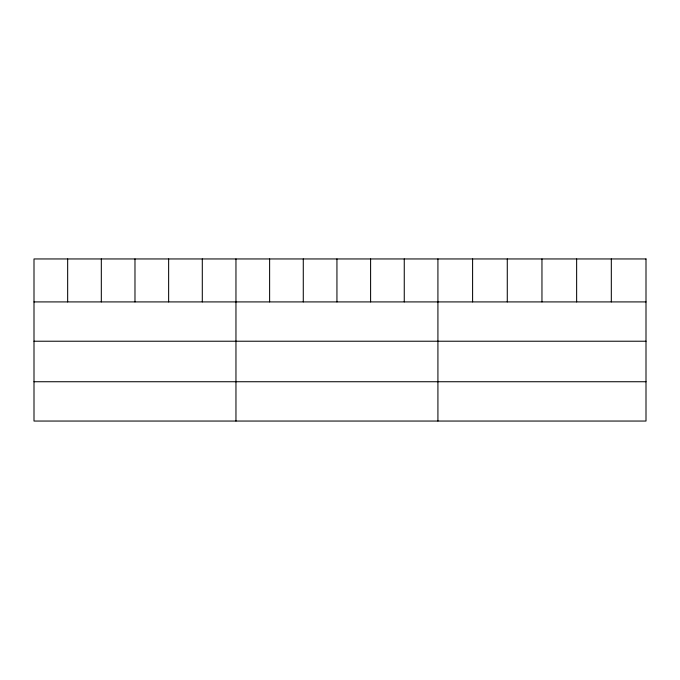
<?xml version="1.0" encoding="UTF-8"?>
<svg xmlns="http://www.w3.org/2000/svg" width="680" height="680" viewBox="0 0 680 680"><rect width="100%" height="100%" fill="white"/><g stroke="black" fill="none" stroke-linecap="round" stroke-linejoin="round"><path stroke-width="1.02" d="M34 301.911L646 301.911M34 341.224L646 341.224M34 381.735L646 381.735M611.32 258.952L611.32 301.911M576.64 258.952L576.64 301.911M541.96 258.952L541.96 301.911M507.28 258.952L507.28 301.911M472.6 258.952L472.6 301.911M437.92 258.952L437.92 421.048M404.26 258.952L404.26 301.911M370.6 258.952L370.6 301.911M336.94 258.952L336.94 301.911M303.28 258.952L303.28 301.911M269.62 258.952L269.62 301.911M235.96 258.952L235.96 421.048M202.3 258.952L202.3 301.911M168.64 258.952L168.64 301.911M134.98 258.952L134.98 301.911M101.32 258.952L101.32 301.911M67.66 258.952L67.66 301.911M646 258.952L34 258.952L34 421.048L646 421.048L646 258.952"/></g></svg>
